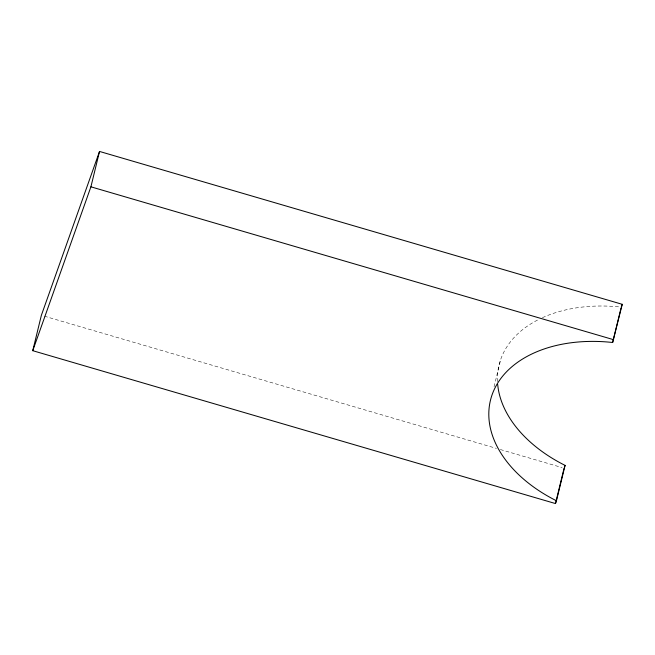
<?xml version="1.0" encoding="UTF-8"?>
<svg xmlns="http://www.w3.org/2000/svg" width="655" height="655" viewBox="0 0 655 655"><rect width="100%" height="100%" fill="white"/><g stroke="black" fill="none" stroke-linecap="round" stroke-linejoin="round"><path stroke-width="0.49" stroke-dasharray="3.27 2.46" d="M494.067 386.745L500.772 359.218M44.319 316.16L496.425 448.38M500.346 449.535L562.137 467.596M497.497 381.668A130.058 86.689 13.7 0 1 538.787 319.419M542.389 317.7A130.058 86.689 13.7 0 1 620.252 306.998"/><path stroke-width="0.98" d="M32.75 350.687L41.371 315.301L99.527 151.444L622.25 304.313L612.638 342.491A130.058 86.689 13.7 0 0 492.151 394.605A130.058 86.689 13.7 0 0 556.463 500.764L555.473 503.556L32.75 350.687L90.906 186.822L99.527 151.444M555.473 503.556L564.094 468.178M556.463 500.764L565.085 465.386A130.058 86.689 13.7 0 1 497.702 384.55M612.638 342.491L621.022 308.087M564.43 467.244L565.085 465.386M621.259 307.105L622.25 304.313M90.906 186.822L613.629 339.699"/></g></svg>
